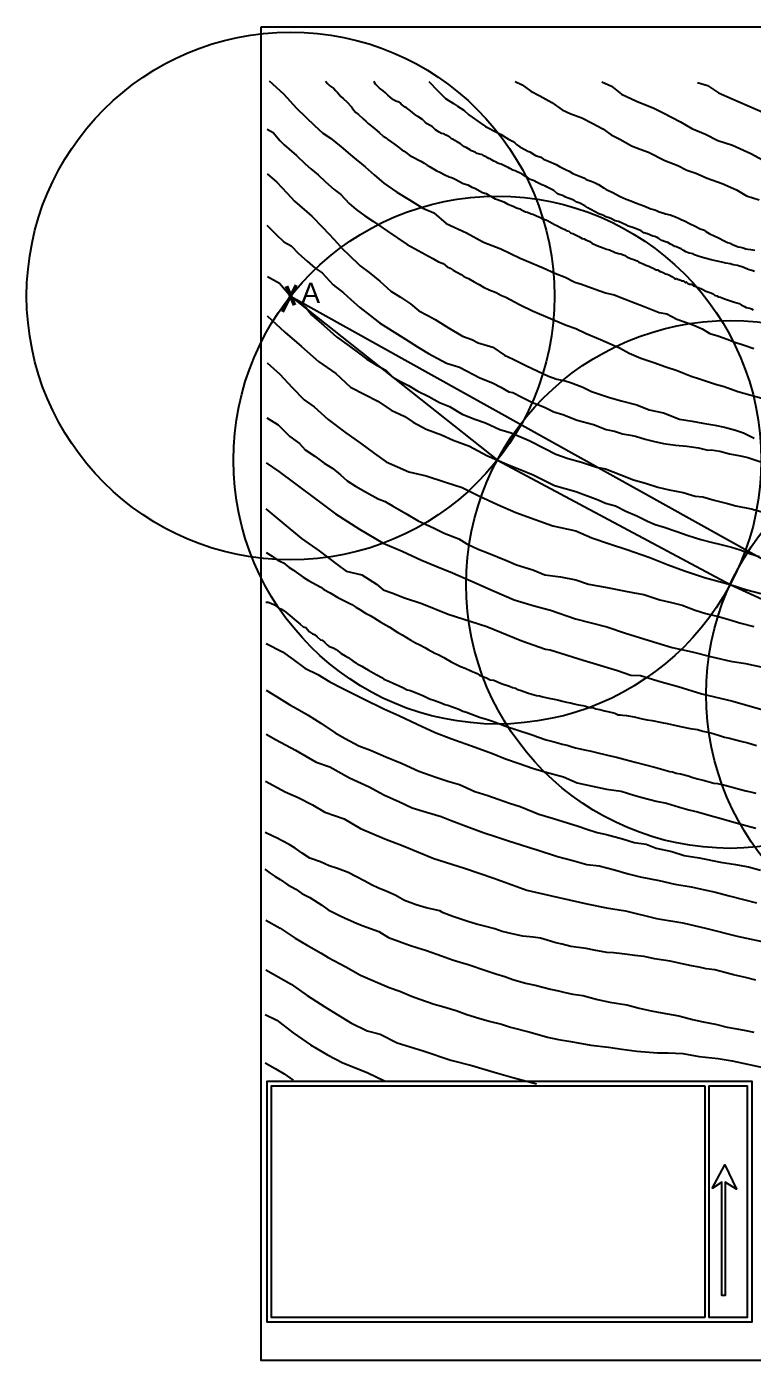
# Model space of a CAD drawing. Header units: millimetres. Extents: x 19067981 to 38137102, y 2652003 to 2652615.
# Drawn here: x 19068209.05 to 19068220.05, y 2652508.34 to 2652528.56 of the extents above; entities that cross this region are included whole.
import ezdxf

# ---------------------------------------------------------------- set-up
doc = ezdxf.new("R2010")
doc.units = ezdxf.units.MM
doc.layers.add('Layer1', color=7, linetype='Continuous', lineweight=50)
doc.styles.get("Standard").update_dxf_attribs({"font": 'arial.ttf'})

msp = doc.modelspace()

# ---------------------------------------------------------------- linework, layer by layer
at = {"color": 2}
msp.add_line((19068213.048, 2652524.475), (19068232.95, 2652513.386), dxfattribs=at)
for points in [[(19068212.602, 2652528.557), (19068241.121, 2652528.557), (19068241.121, 2652508.344), (19068212.602, 2652508.344), (19068212.602, 2652528.557)], [(19068212.725, 2652527.734), (19068212.942, 2652527.541), (19068213.136, 2652527.32), (19068213.279, 2652527.184), (19068213.408, 2652527.058), (19068213.538, 2652526.943), (19068213.654, 2652526.866), (19068213.814, 2652526.734), (19068213.984, 2652526.591), (19068214.178, 2652526.435), (19068214.314, 2652526.312), (19068214.46, 2652526.183), (19068214.657, 2652526.048), (19068214.848, 2652525.935), (19068215.053, 2652525.805), (19068215.219, 2652525.737), (19068215.406, 2652525.574), (19068215.713, 2652525.434), (19068215.974, 2652525.292), (19068216.234, 2652525.191), (19068216.529, 2652525.051), (19068216.874, 2652524.901), (19068217.051, 2652524.822), (19068217.209, 2652524.763), (19068217.358, 2652524.684), (19068217.458, 2652524.653), (19068217.662, 2652524.578), (19068217.823, 2652524.521), (19068217.951, 2652524.491), (19068218.118, 2652524.427), (19068218.277, 2652524.365), (19068218.382, 2652524.327), (19068218.632, 2652524.224), (19068218.748, 2652524.203), (19068218.901, 2652524.125), (19068219.017, 2652524.085), (19068219.16, 2652524.035), (19068219.287, 2652523.976), (19068219.404, 2652523.907), (19068219.523, 2652523.871), (19068219.662, 2652523.819), (19068219.781, 2652523.776), (19068219.921, 2652523.729), (19068220.07, 2652523.678)], [(19068213.579, 2652527.732), (19068213.611, 2652527.69), (19068213.645, 2652527.66), (19068213.702, 2652527.619), (19068213.735, 2652527.585), (19068213.76, 2652527.561), (19068213.81, 2652527.5), (19068213.85, 2652527.464), (19068213.9, 2652527.418), (19068213.972, 2652527.343), (19068214.001, 2652527.299), (19068214.039, 2652527.254), (19068214.075, 2652527.224), (19068214.155, 2652527.156), (19068214.186, 2652527.127), (19068214.223, 2652527.092), (19068214.267, 2652527.054), (19068214.327, 2652527.008), (19068214.389, 2652526.955), (19068214.452, 2652526.9), (19068214.498, 2652526.871), (19068214.523, 2652526.849), (19068214.622, 2652526.774), (19068214.681, 2652526.73), (19068214.735, 2652526.69), (19068214.769, 2652526.668), (19068214.856, 2652526.607), (19068214.927, 2652526.57), (19068214.971, 2652526.546), (19068215.023, 2652526.52), (19068215.074, 2652526.488), (19068215.117, 2652526.46), (19068215.155, 2652526.437), (19068215.255, 2652526.379), (19068215.32, 2652526.345), (19068215.384, 2652526.314), (19068215.45, 2652526.279), (19068215.5, 2652526.267), (19068215.542, 2652526.247), (19068215.664, 2652526.182), (19068215.735, 2652526.158), (19068215.794, 2652526.124), (19068215.842, 2652526.109), (19068215.954, 2652526.046), (19068216.014, 2652526.027), (19068216.052, 2652526.004), (19068216.081, 2652525.99), (19068216.121, 2652525.965), (19068216.15, 2652525.949), (19068216.184, 2652525.94), (19068216.282, 2652525.9), (19068216.34, 2652525.867), (19068216.398, 2652525.845), (19068216.433, 2652525.831), (19068216.472, 2652525.812), (19068216.522, 2652525.798), (19068216.538, 2652525.786), (19068216.607, 2652525.75), (19068216.639, 2652525.748), (19068216.696, 2652525.719), (19068216.718, 2652525.714), (19068216.763, 2652525.695), (19068216.819, 2652525.671), (19068216.85, 2652525.652), (19068216.891, 2652525.64), (19068216.943, 2652525.621), (19068217.046, 2652525.56), (19068217.095, 2652525.54), (19068217.128, 2652525.519), (19068217.159, 2652525.502), (19068217.203, 2652525.484), (19068217.224, 2652525.468), (19068217.263, 2652525.456), (19068217.292, 2652525.435), (19068217.323, 2652525.424), (19068217.364, 2652525.402), (19068217.415, 2652525.378), (19068217.468, 2652525.348), (19068217.496, 2652525.34), (19068217.523, 2652525.325), (19068217.547, 2652525.314), (19068217.583, 2652525.302), (19068217.614, 2652525.278), (19068217.691, 2652525.241), (19068217.787, 2652525.205), (19068217.836, 2652525.185), (19068217.883, 2652525.174), (19068217.966, 2652525.137), (19068218.016, 2652525.12), (19068218.055, 2652525.113), (19068218.111, 2652525.089), (19068218.143, 2652525.069), (19068218.2, 2652525.046), (19068218.235, 2652525.031), (19068218.26, 2652525.023), (19068218.299, 2652525.007), (19068218.328, 2652524.99), (19068218.382, 2652524.969), (19068218.43, 2652524.944), (19068218.476, 2652524.929), (19068218.52, 2652524.905), (19068218.541, 2652524.897), (19068218.588, 2652524.874), (19068218.608, 2652524.873), (19068218.648, 2652524.848), (19068218.667, 2652524.84), (19068218.696, 2652524.83), (19068218.729, 2652524.811), (19068218.755, 2652524.805), (19068218.782, 2652524.794), (19068218.824, 2652524.771), (19068218.848, 2652524.757), (19068218.863, 2652524.745), (19068218.885, 2652524.731), (19068218.894, 2652524.74), (19068218.904, 2652524.736), (19068218.917, 2652524.725), (19068218.937, 2652524.724), (19068218.956, 2652524.717), (19068218.973, 2652524.704), (19068218.988, 2652524.704), (19068218.996, 2652524.707), (19068219.014, 2652524.693), (19068219.026, 2652524.682), (19068219.036, 2652524.682), (19068219.043, 2652524.69), (19068219.065, 2652524.669), (19068219.092, 2652524.655), (19068219.12, 2652524.655), (19068219.154, 2652524.631), (19068219.189, 2652524.621), (19068219.237, 2652524.599), (19068219.267, 2652524.59), (19068219.296, 2652524.573), (19068219.343, 2652524.55), (19068219.417, 2652524.521), (19068219.454, 2652524.508), (19068219.472, 2652524.49), (19068219.509, 2652524.478), (19068219.535, 2652524.465), (19068219.565, 2652524.457), (19068219.589, 2652524.446), (19068219.626, 2652524.431), (19068219.667, 2652524.418), (19068219.699, 2652524.408), (19068219.774, 2652524.384), (19068219.844, 2652524.361), (19068219.877, 2652524.341), (19068219.926, 2652524.315), (19068219.951, 2652524.303), (19068220.006, 2652524.291), (19068220.031, 2652524.281), (19068220.059, 2652524.267)], [(19068220.079, 2652524.849), (19068220.037, 2652524.864), (19068219.999, 2652524.874), (19068219.97, 2652524.883), (19068219.902, 2652524.913), (19068219.822, 2652524.935), (19068219.757, 2652524.948), (19068219.711, 2652524.962), (19068219.642, 2652524.973), (19068219.582, 2652524.986), (19068219.512, 2652525.005), (19068219.42, 2652525.022), (19068219.344, 2652525.043), (19068219.288, 2652525.057), (19068219.226, 2652525.081), (19068219.171, 2652525.099), (19068219.148, 2652525.114), (19068219.086, 2652525.125), (19068219.038, 2652525.147), (19068218.998, 2652525.171), (19068218.969, 2652525.19), (19068218.929, 2652525.205), (19068218.897, 2652525.218), (19068218.87, 2652525.227), (19068218.806, 2652525.259), (19068218.766, 2652525.284), (19068218.715, 2652525.3), (19068218.675, 2652525.315), (19068218.627, 2652525.345), (19068218.601, 2652525.364), (19068218.568, 2652525.379), (19068218.538, 2652525.383), (19068218.459, 2652525.415), (19068218.399, 2652525.432), (19068218.361, 2652525.464), (19068218.298, 2652525.488), (19068218.22, 2652525.517), (19068218.164, 2652525.532), (19068218.127, 2652525.554), (19068218.085, 2652525.576), (19068218.017, 2652525.602), (19068217.968, 2652525.616), (19068217.91, 2652525.645), (19068217.877, 2652525.658), (19068217.827, 2652525.673), (19068217.779, 2652525.699), (19068217.721, 2652525.723), (19068217.663, 2652525.752), (19068217.589, 2652525.79), (19068217.554, 2652525.813), (19068217.505, 2652525.843), (19068217.433, 2652525.881), (19068217.386, 2652525.897), (19068217.354, 2652525.916), (19068217.34, 2652525.93), (19068217.27, 2652525.953), (19068217.214, 2652525.975), (19068217.169, 2652525.997), (19068217.133, 2652526.006), (19068217.093, 2652526.024), (19068217.038, 2652526.076), (19068216.938, 2652526.125), (19068216.911, 2652526.141), (19068216.858, 2652526.159), (19068216.824, 2652526.176), (19068216.773, 2652526.203), (19068216.755, 2652526.216), (19068216.707, 2652526.233), (19068216.684, 2652526.243), (19068216.655, 2652526.26), (19068216.631, 2652526.274), (19068216.609, 2652526.288), (19068216.574, 2652526.31), (19068216.529, 2652526.336), (19068216.483, 2652526.358), (19068216.452, 2652526.374), (19068216.415, 2652526.384), (19068216.369, 2652526.41), (19068216.346, 2652526.423), (19068216.321, 2652526.434), (19068216.28, 2652526.453), (19068216.237, 2652526.472), (19068216.214, 2652526.476), (19068216.191, 2652526.489), (19068216.176, 2652526.498), (19068216.155, 2652526.51), (19068216.127, 2652526.517), (19068216.105, 2652526.532), (19068216.085, 2652526.548), (19068216.052, 2652526.559), (19068216.028, 2652526.572), (19068216.012, 2652526.586), (19068215.971, 2652526.598), (19068215.958, 2652526.614), (19068215.916, 2652526.627), (19068215.876, 2652526.637), (19068215.845, 2652526.657), (19068215.788, 2652526.674), (19068215.767, 2652526.69), (19068215.707, 2652526.727), (19068215.666, 2652526.743), (19068215.642, 2652526.767), (19068215.617, 2652526.787), (19068215.6, 2652526.796), (19068215.573, 2652526.814), (19068215.535, 2652526.832), (19068215.519, 2652526.845), (19068215.488, 2652526.855), (19068215.459, 2652526.883), (19068215.428, 2652526.903), (19068215.401, 2652526.913), (19068215.363, 2652526.932), (19068215.337, 2652526.936), (19068215.298, 2652526.956), (19068215.246, 2652526.993), (19068215.212, 2652527.025), (19068215.198, 2652527.04), (19068215.163, 2652527.057), (19068215.117, 2652527.085), (19068215.09, 2652527.108), (19068215.066, 2652527.129), (19068215.045, 2652527.148), (19068214.975, 2652527.196), (19068214.927, 2652527.23), (19068214.863, 2652527.28), (19068214.845, 2652527.299), (19068214.804, 2652527.328), (19068214.786, 2652527.336), (19068214.724, 2652527.382), (19068214.707, 2652527.402), (19068214.692, 2652527.411), (19068214.643, 2652527.429), (19068214.61, 2652527.449), (19068214.588, 2652527.465), (19068214.557, 2652527.489), (19068214.521, 2652527.517), (19068214.484, 2652527.555), (19068214.453, 2652527.583), (19068214.395, 2652527.626), (19068214.369, 2652527.65), (19068214.337, 2652527.684), (19068214.318, 2652527.709), (19068214.308, 2652527.724)], [(19068215.145, 2652527.727), (19068215.281, 2652527.587), (19068215.396, 2652527.47), (19068215.518, 2652527.392), (19068215.58, 2652527.352), (19068215.674, 2652527.292), (19068215.751, 2652527.219), (19068215.935, 2652527.09), (19068216.004, 2652527.042), (19068216.177, 2652526.955), (19068216.24, 2652526.923), (19068216.308, 2652526.879), (19068216.35, 2652526.851), (19068216.409, 2652526.821), (19068216.448, 2652526.795), (19068216.47, 2652526.773), (19068216.524, 2652526.737), (19068216.61, 2652526.69), (19068216.645, 2652526.672), (19068216.673, 2652526.659), (19068216.762, 2652526.603), (19068216.839, 2652526.579), (19068216.881, 2652526.551), (19068216.957, 2652526.519), (19068217.075, 2652526.468), (19068217.125, 2652526.438), (19068217.226, 2652526.387), (19068217.27, 2652526.365), (19068217.324, 2652526.332), (19068217.428, 2652526.289), (19068217.49, 2652526.266), (19068217.529, 2652526.24), (19068217.603, 2652526.218), (19068217.655, 2652526.193), (19068217.714, 2652526.165), (19068217.798, 2652526.109), (19068217.829, 2652526.089), (19068217.887, 2652526.064), (19068217.921, 2652526.05), (19068218.041, 2652525.985), (19068218.136, 2652525.945), (19068218.202, 2652525.917), (19068218.291, 2652525.88), (19068218.399, 2652525.843), (19068218.509, 2652525.796), (19068218.567, 2652525.779), (19068218.595, 2652525.771), (19068218.636, 2652525.752), (19068218.688, 2652525.735), (19068218.728, 2652525.722), (19068218.8, 2652525.706), (19068218.88, 2652525.675), (19068218.925, 2652525.657), (19068218.978, 2652525.63), (19068219.017, 2652525.613), (19068219.094, 2652525.572), (19068219.181, 2652525.536), (19068219.253, 2652525.494), (19068219.307, 2652525.476), (19068219.342, 2652525.454), (19068219.391, 2652525.424), (19068219.478, 2652525.381), (19068219.521, 2652525.36), (19068219.63, 2652525.306), (19068219.667, 2652525.287), (19068219.709, 2652525.274), (19068219.743, 2652525.257), (19068219.768, 2652525.244), (19068219.832, 2652525.221), (19068219.867, 2652525.213), (19068219.909, 2652525.203), (19068219.948, 2652525.189), (19068219.979, 2652525.184), (19068220.023, 2652525.182), (19068220.085, 2652525.17)], [(19068216.454, 2652527.725), (19068216.56, 2652527.677), (19068216.687, 2652527.582), (19068216.824, 2652527.508), (19068217.006, 2652527.41), (19068217.165, 2652527.299), (19068217.297, 2652527.236), (19068217.46, 2652527.174), (19068217.617, 2652527.094), (19068217.78, 2652527.011), (19068217.908, 2652526.919), (19068218.049, 2652526.848), (19068218.212, 2652526.752), (19068218.344, 2652526.702), (19068218.472, 2652526.654), (19068218.722, 2652526.528), (19068218.916, 2652526.451), (19068219.051, 2652526.381), (19068219.191, 2652526.335), (19068219.361, 2652526.262), (19068219.591, 2652526.179), (19068219.804, 2652526.082), (19068219.959, 2652525.993), (19068220.151, 2652525.931)], [(19068217.765, 2652527.721), (19068217.911, 2652527.653), (19068218.065, 2652527.534), (19068218.29, 2652527.43), (19068218.554, 2652527.322), (19068218.707, 2652527.244), (19068218.955, 2652527.117), (19068219.128, 2652527.015), (19068219.338, 2652526.928), (19068219.524, 2652526.83), (19068219.745, 2652526.759), (19068220.022, 2652526.636), (19068220.264, 2652526.503)], [(19068219.217, 2652527.713), (19068219.367, 2652527.664), (19068219.532, 2652527.554), (19068219.739, 2652527.464), (19068219.97, 2652527.363), (19068220.241, 2652527.245)], [(19068212.695, 2652527.006), (19068212.782, 2652526.952), (19068212.888, 2652526.825), (19068212.952, 2652526.764), (19068213.029, 2652526.702), (19068213.136, 2652526.606), (19068213.271, 2652526.476), (19068213.357, 2652526.403), (19068213.467, 2652526.313), (19068213.579, 2652526.207), (19068213.708, 2652526.089), (19068213.81, 2652526.012), (19068213.935, 2652525.878), (19068214.043, 2652525.786), (19068214.173, 2652525.692), (19068214.303, 2652525.602), (19068214.519, 2652525.457), (19068214.814, 2652525.258), (19068215.205, 2652525.045), (19068215.291, 2652524.995), (19068215.362, 2652524.966), (19068215.42, 2652524.915), (19068215.467, 2652524.896), (19068215.513, 2652524.865), (19068215.579, 2652524.83), (19068215.635, 2652524.802), (19068215.673, 2652524.772), (19068215.721, 2652524.752), (19068215.745, 2652524.74), (19068215.83, 2652524.691), (19068215.908, 2652524.647), (19068215.972, 2652524.608), (19068216.057, 2652524.569), (19068216.165, 2652524.528), (19068216.236, 2652524.486), (19068216.308, 2652524.456), (19068216.516, 2652524.348), (19068216.712, 2652524.25), (19068217.225, 2652524.031), (19068217.369, 2652523.981), (19068217.529, 2652523.908), (19068217.744, 2652523.817), (19068218.033, 2652523.689), (19068218.18, 2652523.609), (19068218.356, 2652523.534), (19068218.552, 2652523.467), (19068218.734, 2652523.404), (19068218.906, 2652523.346), (19068219.02, 2652523.3), (19068219.12, 2652523.262), (19068219.247, 2652523.221), (19068219.368, 2652523.179), (19068219.49, 2652523.141), (19068219.619, 2652523.103), (19068219.828, 2652523.029), (19068220.006, 2652522.976), (19068220.189, 2652522.929)], [(19068212.695, 2652526.325), (19068212.841, 2652526.199), (19068212.992, 2652526.041), (19068213.109, 2652525.911), (19068213.368, 2652525.683), (19068213.535, 2652525.511), (19068213.708, 2652525.334), (19068213.844, 2652525.178), (19068213.923, 2652525.11), (19068214.104, 2652524.934), (19068214.24, 2652524.83), (19068214.402, 2652524.699), (19068214.567, 2652524.549), (19068214.716, 2652524.458), (19068214.864, 2652524.358), (19068214.992, 2652524.251), (19068215.129, 2652524.179), (19068215.238, 2652524.119), (19068215.44, 2652523.995), (19068215.654, 2652523.867), (19068215.797, 2652523.817), (19068215.893, 2652523.763), (19068216.111, 2652523.7), (19068216.289, 2652523.58), (19068216.421, 2652523.519), (19068216.614, 2652523.424), (19068216.795, 2652523.338), (19068216.956, 2652523.262), (19068217.081, 2652523.217), (19068217.21, 2652523.187), (19068217.304, 2652523.159), (19068217.476, 2652523.094), (19068217.608, 2652523.029), (19068217.868, 2652522.943), (19068218.06, 2652522.887), (19068218.295, 2652522.828), (19068218.482, 2652522.75), (19068218.7, 2652522.705), (19068218.94, 2652522.61), (19068219.132, 2652522.576), (19068219.297, 2652522.546), (19068219.479, 2652522.518), (19068219.625, 2652522.488), (19068219.791, 2652522.443), (19068219.912, 2652522.4), (19068220.073, 2652522.322)], [(19068212.687, 2652525.547), (19068212.823, 2652525.412), (19068212.945, 2652525.294), (19068213.055, 2652525.236), (19068213.166, 2652525.121), (19068213.301, 2652525.003), (19068213.418, 2652524.897), (19068213.528, 2652524.824), (19068213.693, 2652524.646), (19068213.85, 2652524.522), (19068213.962, 2652524.424), (19068214.097, 2652524.301), (19068214.255, 2652524.179), (19068214.395, 2652524.068), (19068214.587, 2652523.945), (19068214.787, 2652523.822), (19068214.971, 2652523.704), (19068215.14, 2652523.603), (19068215.409, 2652523.455), (19068215.607, 2652523.399), (19068215.917, 2652523.233), (19068216.108, 2652523.158), (19068216.236, 2652523.091), (19068216.354, 2652523.023), (19068216.416, 2652523.011), (19068216.554, 2652522.942), (19068216.712, 2652522.86), (19068216.898, 2652522.789), (19068217.04, 2652522.721), (19068217.176, 2652522.679), (19068217.391, 2652522.594), (19068217.637, 2652522.527), (19068217.829, 2652522.451), (19068217.959, 2652522.425), (19068218.08, 2652522.388), (19068218.201, 2652522.368), (19068218.276, 2652522.351), (19068218.422, 2652522.306), (19068218.543, 2652522.277), (19068218.697, 2652522.24), (19068218.882, 2652522.215), (19068219.055, 2652522.197), (19068219.23, 2652522.172), (19068219.37, 2652522.141), (19068219.422, 2652522.144), (19068219.554, 2652522.123), (19068219.7, 2652522.084), (19068219.864, 2652522.053), (19068219.979, 2652522.03), (19068220.222, 2652521.948)], [(19068212.696, 2652524.769), (19068212.879, 2652524.668), (19068213.063, 2652524.459), (19068213.287, 2652524.291), (19068213.363, 2652524.189), (19068213.552, 2652524.026), (19068213.746, 2652523.858), (19068213.939, 2652523.716), (19068214.058, 2652523.631), (19068214.202, 2652523.517), (19068214.359, 2652523.422), (19068214.49, 2652523.35), (19068214.596, 2652523.244), (19068214.725, 2652523.173), (19068214.836, 2652523.119), (19068214.976, 2652523.032), (19068215.141, 2652522.954), (19068215.304, 2652522.862), (19068215.455, 2652522.798), (19068215.65, 2652522.686), (19068215.839, 2652522.606), (19068216, 2652522.554), (19068216.217, 2652522.451), (19068216.39, 2652522.401), (19068216.665, 2652522.285), (19068216.901, 2652522.165), (19068217.07, 2652522.077), (19068217.255, 2652522.013), (19068217.458, 2652521.957), (19068217.683, 2652521.882), (19068217.819, 2652521.856), (19068218.053, 2652521.764), (19068218.246, 2652521.689), (19068218.429, 2652521.639), (19068218.613, 2652521.578), (19068218.785, 2652521.538), (19068219, 2652521.498), (19068219.181, 2652521.44), (19068219.294, 2652521.432), (19068219.467, 2652521.381), (19068219.669, 2652521.331), (19068219.794, 2652521.297), (19068220.028, 2652521.252), (19068220.209, 2652521.198)], [(19068212.691, 2652524.173), (19068212.96, 2652523.926), (19068213.212, 2652523.711), (19068213.47, 2652523.485), (19068213.733, 2652523.301), (19068213.954, 2652523.096), (19068214.175, 2652522.981), (19068214.371, 2652522.883), (19068214.571, 2652522.746), (19068214.781, 2652522.647), (19068214.907, 2652522.563), (19068215.102, 2652522.457), (19068215.333, 2652522.373), (19068215.512, 2652522.289), (19068215.76, 2652522.2), (19068216.023, 2652522.058), (19068216.323, 2652521.927), (19068216.528, 2652521.848), (19068216.722, 2652521.764), (19068217.049, 2652521.601), (19068217.369, 2652521.512), (19068217.711, 2652521.386), (19068217.82, 2652521.335), (19068217.972, 2652521.294), (19068218.131, 2652521.215), (19068218.295, 2652521.142), (19068218.457, 2652521.065), (19068218.572, 2652521.014), (19068218.709, 2652520.971), (19068218.886, 2652520.913), (19068219.072, 2652520.844), (19068219.263, 2652520.785), (19068219.423, 2652520.746), (19068219.566, 2652520.709), (19068219.728, 2652520.668), (19068219.862, 2652520.627), (19068220.02, 2652520.57), (19068220.147, 2652520.527)], [(19068212.691, 2652523.46), (19068212.886, 2652523.292), (19068213.071, 2652523.087), (19068213.256, 2652522.902), (19068213.406, 2652522.794), (19068213.62, 2652522.601), (19068213.885, 2652522.399), (19068214.108, 2652522.245), (19068214.321, 2652522.088), (19068214.495, 2652521.963), (19068214.842, 2652521.808), (19068215.103, 2652521.749), (19068215.396, 2652521.654), (19068215.648, 2652521.571), (19068215.899, 2652521.445), (19068216.185, 2652521.317), (19068216.464, 2652521.195), (19068216.753, 2652521.09), (19068217.022, 2652520.993), (19068217.37, 2652520.914), (19068217.611, 2652520.81), (19068217.879, 2652520.719), (19068218.144, 2652520.632), (19068218.49, 2652520.51), (19068218.772, 2652520.399), (19068219.016, 2652520.308), (19068219.323, 2652520.211), (19068219.709, 2652520.105), (19068219.963, 2652520.021), (19068220.173, 2652519.965)], [(19068212.686, 2652522.63), (19068212.861, 2652522.522), (19068213.035, 2652522.344), (19068213.181, 2652522.242), (19068213.268, 2652522.145), (19068213.415, 2652522.049), (19068213.556, 2652521.941), (19068213.69, 2652521.862), (19068213.803, 2652521.765), (19068213.905, 2652521.675), (19068214.032, 2652521.594), (19068214.185, 2652521.509), (19068214.377, 2652521.402), (19068214.481, 2652521.363), (19068214.591, 2652521.297), (19068214.795, 2652521.181), (19068214.98, 2652521.07), (19068215.223, 2652520.959), (19068215.375, 2652520.881), (19068215.597, 2652520.793), (19068215.72, 2652520.717), (19068215.891, 2652520.638), (19068216.046, 2652520.576), (19068216.318, 2652520.466), (19068216.471, 2652520.401), (19068216.721, 2652520.323), (19068216.903, 2652520.249), (19068217.137, 2652520.221), (19068217.373, 2652520.175), (19068217.565, 2652520.108), (19068217.845, 2652520.057), (19068218.072, 2652520.013), (19068218.257, 2652519.978), (19068218.402, 2652519.953), (19068218.645, 2652519.871), (19068218.82, 2652519.832), (19068218.98, 2652519.788), (19068219.179, 2652519.714), (19068219.341, 2652519.665), (19068219.535, 2652519.617), (19068219.688, 2652519.573), (19068219.873, 2652519.518), (19068220.067, 2652519.464)], [(19068212.678, 2652521.949), (19068212.872, 2652521.815), (19068213.107, 2652521.638), (19068213.485, 2652521.357), (19068213.729, 2652521.173), (19068214.092, 2652520.942), (19068214.45, 2652520.727), (19068214.738, 2652520.608), (19068215.034, 2652520.472), (19068215.263, 2652520.375), (19068215.5, 2652520.282), (19068215.781, 2652520.16), (19068216.133, 2652520), (19068216.435, 2652519.868), (19068216.741, 2652519.781), (19068216.987, 2652519.715), (19068217.364, 2652519.58), (19068217.581, 2652519.526), (19068217.843, 2652519.46), (19068218.126, 2652519.365), (19068218.484, 2652519.254), (19068218.83, 2652519.149), (19068219.135, 2652519.08), (19068219.433, 2652519.005), (19068219.717, 2652518.942), (19068219.944, 2652518.907), (19068220.245, 2652518.838)], [(19068212.673, 2652521.249), (19068212.913, 2652521.048), (19068213.211, 2652520.802), (19068213.48, 2652520.611), (19068213.753, 2652520.408), (19068213.888, 2652520.306), (19068214.128, 2652520.249), (19068214.352, 2652520.106), (19068214.452, 2652520.023), (19068214.581, 2652519.974), (19068214.773, 2652519.9), (19068215.036, 2652519.817), (19068215.437, 2652519.654), (19068216.02, 2652519.466), (19068216.555, 2652519.249), (19068216.91, 2652519.123), (19068216.982, 2652519.115), (19068217.48, 2652518.957), (19068218.003, 2652518.799), (19068218.204, 2652518.73), (19068218.353, 2652518.721), (19068218.665, 2652518.63), (19068218.923, 2652518.556), (19068219.281, 2652518.444), (19068219.75, 2652518.335), (19068220.331, 2652518.168)], [(19068212.677, 2652520.59), (19068212.768, 2652520.533), (19068212.847, 2652520.476), (19068212.894, 2652520.451), (19068212.939, 2652520.429), (19068213.029, 2652520.36), (19068213.09, 2652520.322), (19068213.132, 2652520.292), (19068213.237, 2652520.216), (19068213.322, 2652520.162), (19068213.385, 2652520.129), (19068213.507, 2652520.063), (19068213.554, 2652520.027), (19068213.646, 2652519.976), (19068213.766, 2652519.904), (19068213.843, 2652519.865), (19068213.974, 2652519.801), (19068214.038, 2652519.758), (19068214.097, 2652519.723), (19068214.182, 2652519.67), (19068214.255, 2652519.631), (19068214.307, 2652519.604), (19068214.414, 2652519.532), (19068214.496, 2652519.486), (19068214.543, 2652519.46), (19068214.675, 2652519.373), (19068214.738, 2652519.339), (19068214.806, 2652519.297), (19068214.869, 2652519.258), (19068214.941, 2652519.221), (19068215.008, 2652519.186), (19068215.08, 2652519.147), (19068215.133, 2652519.117), (19068215.232, 2652519.064), (19068215.284, 2652519.041), (19068215.372, 2652518.995), (19068215.482, 2652518.932), (19068215.621, 2652518.862), (19068215.693, 2652518.833), (19068215.778, 2652518.793), (19068215.874, 2652518.753), (19068215.912, 2652518.73), (19068215.974, 2652518.704), (19068216.008, 2652518.692), (19068216.075, 2652518.658), (19068216.126, 2652518.653), (19068216.182, 2652518.625), (19068216.256, 2652518.598), (19068216.366, 2652518.561), (19068216.413, 2652518.542), (19068216.455, 2652518.529), (19068216.494, 2652518.512), (19068216.543, 2652518.496), (19068216.64, 2652518.459), (19068216.705, 2652518.441), (19068216.775, 2652518.418), (19068216.822, 2652518.417), (19068216.872, 2652518.4), (19068216.964, 2652518.38), (19068217.043, 2652518.364), (19068217.111, 2652518.35), (19068217.168, 2652518.332), (19068217.23, 2652518.32), (19068217.289, 2652518.308), (19068217.345, 2652518.292), (19068217.387, 2652518.284), (19068217.442, 2652518.274), (19068217.475, 2652518.268), (19068217.516, 2652518.258), (19068217.581, 2652518.238), (19068217.627, 2652518.237), (19068217.676, 2652518.217), (19068217.733, 2652518.207), (19068217.805, 2652518.19), (19068217.857, 2652518.176), (19068217.962, 2652518.154), (19068218.012, 2652518.126), (19068218.045, 2652518.126), (19068218.085, 2652518.123), (19068218.141, 2652518.118), (19068218.254, 2652518.099), (19068218.378, 2652518.069), (19068218.45, 2652518.053), (19068218.528, 2652518.039), (19068218.675, 2652518.009), (19068218.754, 2652517.994), (19068218.848, 2652517.975), (19068218.958, 2652517.951), (19068219.106, 2652517.921), (19068219.216, 2652517.903), (19068219.298, 2652517.882), (19068219.417, 2652517.854), (19068219.546, 2652517.813), (19068219.625, 2652517.79), (19068219.699, 2652517.776), (19068219.774, 2652517.754), (19068219.87, 2652517.727), (19068219.98, 2652517.702), (19068220.11, 2652517.663)], [(19068212.673, 2652519.837), (19068212.706, 2652519.834), (19068212.748, 2652519.82), (19068212.804, 2652519.795), (19068212.863, 2652519.75), (19068212.912, 2652519.728), (19068212.978, 2652519.682), (19068213.194, 2652519.502), (19068213.24, 2652519.46), (19068213.279, 2652519.453), (19068213.337, 2652519.386), (19068213.381, 2652519.357), (19068213.41, 2652519.344), (19068213.453, 2652519.309), (19068213.5, 2652519.263), (19068213.526, 2652519.257), (19068213.56, 2652519.23), (19068213.607, 2652519.182), (19068213.635, 2652519.165), (19068213.666, 2652519.153), (19068213.701, 2652519.139), (19068213.74, 2652519.117), (19068213.813, 2652519.059), (19068213.874, 2652519.022), (19068213.922, 2652518.996), (19068213.997, 2652518.94), (19068214.042, 2652518.918), (19068214.058, 2652518.9), (19068214.089, 2652518.886), (19068214.128, 2652518.867), (19068214.169, 2652518.839), (19068214.23, 2652518.803), (19068214.297, 2652518.764), (19068214.357, 2652518.732), (19068214.43, 2652518.692), (19068214.461, 2652518.67), (19068214.511, 2652518.65), (19068214.548, 2652518.632), (19068214.611, 2652518.603), (19068214.648, 2652518.585), (19068214.695, 2652518.568), (19068214.747, 2652518.541), (19068214.817, 2652518.506), (19068214.865, 2652518.494), (19068214.924, 2652518.47), (19068214.968, 2652518.455), (19068215.063, 2652518.415), (19068215.155, 2652518.371), (19068215.217, 2652518.351), (19068215.258, 2652518.332), (19068215.329, 2652518.31), (19068215.384, 2652518.286), (19068215.431, 2652518.272), (19068215.487, 2652518.252), (19068215.596, 2652518.214), (19068215.656, 2652518.184), (19068215.712, 2652518.17), (19068215.844, 2652518.118), (19068215.913, 2652518.093), (19068216.032, 2652518.058), (19068216.11, 2652518.032), (19068216.19, 2652518.003), (19068216.337, 2652517.946), (19068216.431, 2652517.913), (19068216.553, 2652517.874), (19068216.632, 2652517.847), (19068216.724, 2652517.819), (19068216.79, 2652517.794), (19068216.923, 2652517.75), (19068217.024, 2652517.725), (19068217.098, 2652517.703), (19068217.165, 2652517.681), (19068217.238, 2652517.667), (19068217.314, 2652517.643), (19068217.368, 2652517.629), (19068217.409, 2652517.617), (19068217.53, 2652517.592), (19068217.581, 2652517.582), (19068217.644, 2652517.565), (19068217.872, 2652517.512), (19068217.986, 2652517.484), (19068218.117, 2652517.451), (19068218.271, 2652517.411), (19068218.582, 2652517.329), (19068218.793, 2652517.269), (19068218.836, 2652517.263), (19068218.892, 2652517.245), (19068218.955, 2652517.232), (19068219.073, 2652517.201), (19068219.143, 2652517.179), (19068219.216, 2652517.158), (19068219.303, 2652517.136), (19068219.355, 2652517.123), (19068219.46, 2652517.092), (19068219.519, 2652517.088), (19068219.629, 2652517.063), (19068219.761, 2652517.026), (19068219.851, 2652517.002), (19068219.948, 2652516.976), (19068220.019, 2652516.959), (19068220.097, 2652516.942)], [(19068212.678, 2652519.208), (19068212.927, 2652519.08), (19068213.085, 2652518.968), (19068213.263, 2652518.835), (19068213.462, 2652518.741), (19068213.644, 2652518.63), (19068213.828, 2652518.532), (19068214.001, 2652518.448), (19068214.155, 2652518.37), (19068214.46, 2652518.216), (19068214.686, 2652518.115), (19068214.967, 2652517.985), (19068215.237, 2652517.858), (19068215.477, 2652517.771), (19068215.846, 2652517.636), (19068216.109, 2652517.543), (19068216.306, 2652517.458), (19068216.513, 2652517.391), (19068216.712, 2652517.321), (19068216.903, 2652517.261), (19068217.185, 2652517.19), (19068217.393, 2652517.097), (19068217.624, 2652517.046), (19068217.835, 2652517.001), (19068218.056, 2652516.969), (19068218.248, 2652516.909), (19068218.377, 2652516.876), (19068218.586, 2652516.821), (19068218.745, 2652516.79), (19068218.942, 2652516.73), (19068219.081, 2652516.686), (19068219.217, 2652516.655), (19068219.373, 2652516.61), (19068219.61, 2652516.546), (19068219.799, 2652516.49), (19068219.967, 2652516.447), (19068220.099, 2652516.409)], [(19068212.677, 2652518.5), (19068212.833, 2652518.403), (19068213.038, 2652518.279), (19068213.149, 2652518.217), (19068213.314, 2652518.123), (19068213.507, 2652517.999), (19068213.726, 2652517.857), (19068213.875, 2652517.771), (19068214.084, 2652517.658), (19068214.258, 2652517.591), (19068214.493, 2652517.49), (19068214.741, 2652517.39), (19068214.993, 2652517.275), (19068215.247, 2652517.182), (19068215.429, 2652517.12), (19068215.608, 2652517.07), (19068215.838, 2652516.966), (19068216.037, 2652516.906), (19068216.194, 2652516.849), (19068216.364, 2652516.787), (19068216.527, 2652516.74), (19068216.81, 2652516.622), (19068217.031, 2652516.558), (19068217.261, 2652516.484), (19068217.404, 2652516.438), (19068217.537, 2652516.396), (19068217.695, 2652516.346), (19068217.835, 2652516.314), (19068218.08, 2652516.248), (19068218.255, 2652516.193), (19068218.436, 2652516.169), (19068218.59, 2652516.108), (19068218.825, 2652516.055), (19068219.015, 2652515.997), (19068219.241, 2652515.96), (19068219.563, 2652515.892), (19068219.791, 2652515.857), (19068219.988, 2652515.825), (19068220.167, 2652515.774)], [(19068212.676, 2652517.834), (19068212.832, 2652517.749), (19068213.123, 2652517.594), (19068213.438, 2652517.409), (19068213.643, 2652517.337), (19068213.939, 2652517.173), (19068214.241, 2652517.034), (19068214.47, 2652516.909), (19068214.688, 2652516.816), (19068214.892, 2652516.717), (19068215.108, 2652516.651), (19068215.332, 2652516.585), (19068215.481, 2652516.528), (19068215.751, 2652516.423), (19068215.983, 2652516.341), (19068216.154, 2652516.285), (19068216.351, 2652516.218), (19068216.527, 2652516.16), (19068216.686, 2652516.11), (19068216.784, 2652516.081), (19068217.093, 2652515.982), (19068217.325, 2652515.919), (19068217.54, 2652515.861), (19068217.725, 2652515.841), (19068217.959, 2652515.778), (19068218.165, 2652515.716), (19068218.348, 2652515.671), (19068218.634, 2652515.614), (19068218.873, 2652515.56), (19068219.119, 2652515.52), (19068219.3, 2652515.48), (19068219.49, 2652515.441), (19068219.693, 2652515.384), (19068219.914, 2652515.328), (19068220.111, 2652515.28)], [(19068212.67, 2652517.12), (19068212.968, 2652516.959), (19068213.165, 2652516.876), (19068213.379, 2652516.762), (19068213.567, 2652516.652), (19068213.862, 2652516.551), (19068214.106, 2652516.405), (19068214.478, 2652516.247), (19068214.752, 2652516.14), (19068215.221, 2652515.948), (19068215.685, 2652515.803), (19068216.126, 2652515.651), (19068216.626, 2652515.472), (19068217.004, 2652515.386), (19068217.536, 2652515.263), (19068217.837, 2652515.203), (19068218.126, 2652515.156), (19068218.591, 2652515.043), (19068218.99, 2652514.974), (19068219.356, 2652514.888), (19068219.814, 2652514.775), (19068220.334, 2652514.661)], [(19068220.099, 2652514.107), (19068219.941, 2652514.145), (19068219.761, 2652514.188), (19068219.627, 2652514.221), (19068219.477, 2652514.261), (19068219.348, 2652514.279), (19068219.238, 2652514.302), (19068219.123, 2652514.322), (19068218.981, 2652514.356), (19068218.798, 2652514.396), (19068218.565, 2652514.431), (19068218.407, 2652514.465), (19068218.267, 2652514.478), (19068218.153, 2652514.494), (19068218.034, 2652514.51), (19068217.94, 2652514.522), (19068217.841, 2652514.524), (19068217.649, 2652514.559), (19068217.528, 2652514.585), (19068217.41, 2652514.601), (19068217.293, 2652514.615), (19068217.163, 2652514.65), (19068217.068, 2652514.672), (19068216.934, 2652514.71), (19068216.833, 2652514.741), (19068216.723, 2652514.759), (19068216.566, 2652514.773), (19068216.404, 2652514.809), (19068216.256, 2652514.846), (19068216.145, 2652514.884), (19068215.985, 2652514.923), (19068215.865, 2652514.955), (19068215.734, 2652514.996), (19068215.612, 2652515.035), (19068215.507, 2652515.073), (19068215.361, 2652515.126), (19068215.31, 2652515.156), (19068215.101, 2652515.2), (19068214.951, 2652515.249), (19068214.775, 2652515.314), (19068214.635, 2652515.393), (19068214.507, 2652515.448), (19068214.369, 2652515.506), (19068214.284, 2652515.545), (19068214.163, 2652515.612), (19068214.049, 2652515.673), (19068213.921, 2652515.738), (19068213.757, 2652515.799), (19068213.633, 2652515.84), (19068213.499, 2652515.897), (19068213.341, 2652515.956), (19068213.224, 2652516.029), (19068213.116, 2652516.108), (19068213.025, 2652516.161), (19068212.92, 2652516.219), (19068212.845, 2652516.256), (19068212.778, 2652516.288), (19068212.662, 2652516.345)], [(19068212.659, 2652515.787), (19068212.74, 2652515.726), (19068212.816, 2652515.677), (19068212.892, 2652515.631), (19068213.005, 2652515.552), (19068213.13, 2652515.483), (19068213.22, 2652515.422), (19068213.341, 2652515.361), (19068213.52, 2652515.245), (19068213.62, 2652515.173), (19068213.797, 2652515.079), (19068213.92, 2652515.026), (19068214.049, 2652514.972), (19068214.132, 2652514.937), (19068214.383, 2652514.842), (19068214.534, 2652514.753), (19068214.741, 2652514.677), (19068214.85, 2652514.634), (19068214.975, 2652514.595), (19068215.109, 2652514.556), (19068215.333, 2652514.473), (19068215.502, 2652514.415), (19068215.616, 2652514.38), (19068215.741, 2652514.342), (19068216.006, 2652514.251), (19068216.161, 2652514.204), (19068216.297, 2652514.162), (19068216.415, 2652514.116), (19068216.61, 2652514.061), (19068216.754, 2652514.031), (19068216.872, 2652513.999), (19068216.987, 2652513.968), (19068217.109, 2652513.946), (19068217.207, 2652513.919), (19068217.326, 2652513.894), (19068217.479, 2652513.876), (19068217.701, 2652513.814), (19068217.885, 2652513.771), (19068218.145, 2652513.733), (19068218.33, 2652513.681), (19068218.514, 2652513.643), (19068218.674, 2652513.61), (19068218.93, 2652513.567), (19068219.14, 2652513.508), (19068219.303, 2652513.473), (19068219.487, 2652513.438), (19068219.662, 2652513.395), (19068219.78, 2652513.374), (19068219.921, 2652513.346), (19068220.069, 2652513.316)], [(19068212.673, 2652515.013), (19068212.891, 2652514.892), (19068213.117, 2652514.745), (19068213.291, 2652514.643), (19068213.511, 2652514.515), (19068213.617, 2652514.452), (19068213.886, 2652514.307), (19068214.106, 2652514.181), (19068214.328, 2652514.085), (19068214.542, 2652513.997), (19068214.705, 2652513.941), (19068214.881, 2652513.865), (19068215.009, 2652513.819), (19068215.223, 2652513.741), (19068215.336, 2652513.712), (19068215.558, 2652513.645), (19068215.718, 2652513.588), (19068215.9, 2652513.532), (19068216.057, 2652513.486), (19068216.245, 2652513.44), (19068216.382, 2652513.392), (19068216.678, 2652513.319), (19068216.94, 2652513.242), (19068217.106, 2652513.208), (19068217.294, 2652513.175), (19068217.598, 2652513.123), (19068217.864, 2652513.089), (19068218.067, 2652513.06), (19068218.295, 2652513.031), (19068218.609, 2652513.007), (19068218.772, 2652513.005), (19068218.99, 2652512.995), (19068219.239, 2652512.949), (19068219.528, 2652512.921), (19068219.742, 2652512.884), (19068220.185, 2652512.789)], [(19068212.674, 2652514.262), (19068213.056, 2652514.043), (19068213.299, 2652513.876), (19068213.567, 2652513.702), (19068213.962, 2652513.458), (19068214.208, 2652513.336), (19068214.408, 2652513.286), (19068214.662, 2652513.158), (19068215.056, 2652513.036), (19068215.475, 2652512.891), (19068215.795, 2652512.813), (19068216.133, 2652512.713), (19068216.416, 2652512.632), (19068216.777, 2652512.536)], [(19068212.661, 2652513.587), (19068212.838, 2652513.502), (19068213.089, 2652513.306), (19068213.352, 2652513.128), (19068213.605, 2652512.972), (19068213.84, 2652512.855), (19068214.207, 2652512.707), (19068214.473, 2652512.579)], [(19068212.661, 2652512.852), (19068212.815, 2652512.766), (19068212.95, 2652512.687), (19068213.086, 2652512.591)], [(19068212.661, 2652512.852), (19068212.815, 2652512.766), (19068212.95, 2652512.687), (19068213.086, 2652512.591)], [(19068212.748, 2652512.573), (19068220.037, 2652512.573), (19068220.037, 2652508.925), (19068212.693, 2652508.925), (19068212.693, 2652512.573), (19068212.748, 2652512.573)], [(19068219.327, 2652508.992), (19068212.76, 2652508.992), (19068212.76, 2652512.506), (19068219.327, 2652512.506)], [(19068219.327, 2652512.506), (19068219.327, 2652508.992)], [(19068219.388, 2652512.506), (19068219.969, 2652512.506), (19068219.969, 2652508.992), (19068219.388, 2652508.992)], [(19068219.388, 2652512.506), (19068219.388, 2652508.992)], [(19068219.436, 2652510.948), (19068219.628, 2652511.305), (19068219.807, 2652510.94), (19068219.636, 2652511.044), (19068219.636, 2652509.328), (19068219.585, 2652509.328), (19068219.585, 2652511.043), (19068219.436, 2652510.948)]]:
    msp.add_lwpolyline(points)
at = {"color": 1}
msp.add_lwpolyline([(19068213.048, 2652524.475), (19068216.182, 2652521.988), (19068219.71, 2652520.104), (19068223.346, 2652518.437), (19068226.7, 2652516.256), (19068230.498, 2652515.003), (19068234.459, 2652514.442), (19068237.862, 2652516.385)], dxfattribs=at)
for centre in [(19068213.048, 2652524.475), (19068216.182, 2652521.988), (19068219.71, 2652520.104), (19068223.346, 2652518.437)]:
    msp.add_circle(centre, 4)
at = {"layer": 'Layer1'}
for p, q in [((19068213.134, 2652524.64), (19068212.925, 2652524.235)), ((19068212.986, 2652524.623), (19068213.108, 2652524.335))]:
    msp.add_line(p, q, dxfattribs=at)

# ---------------------------------------------------------------- texts
at = {"insert": (19068213.211, 2652524.675), "char_height": 0.305, "attachment_point": 1}
msp.add_mtext('A', dxfattribs=at)

doc.saveas('drawing.dxf')
